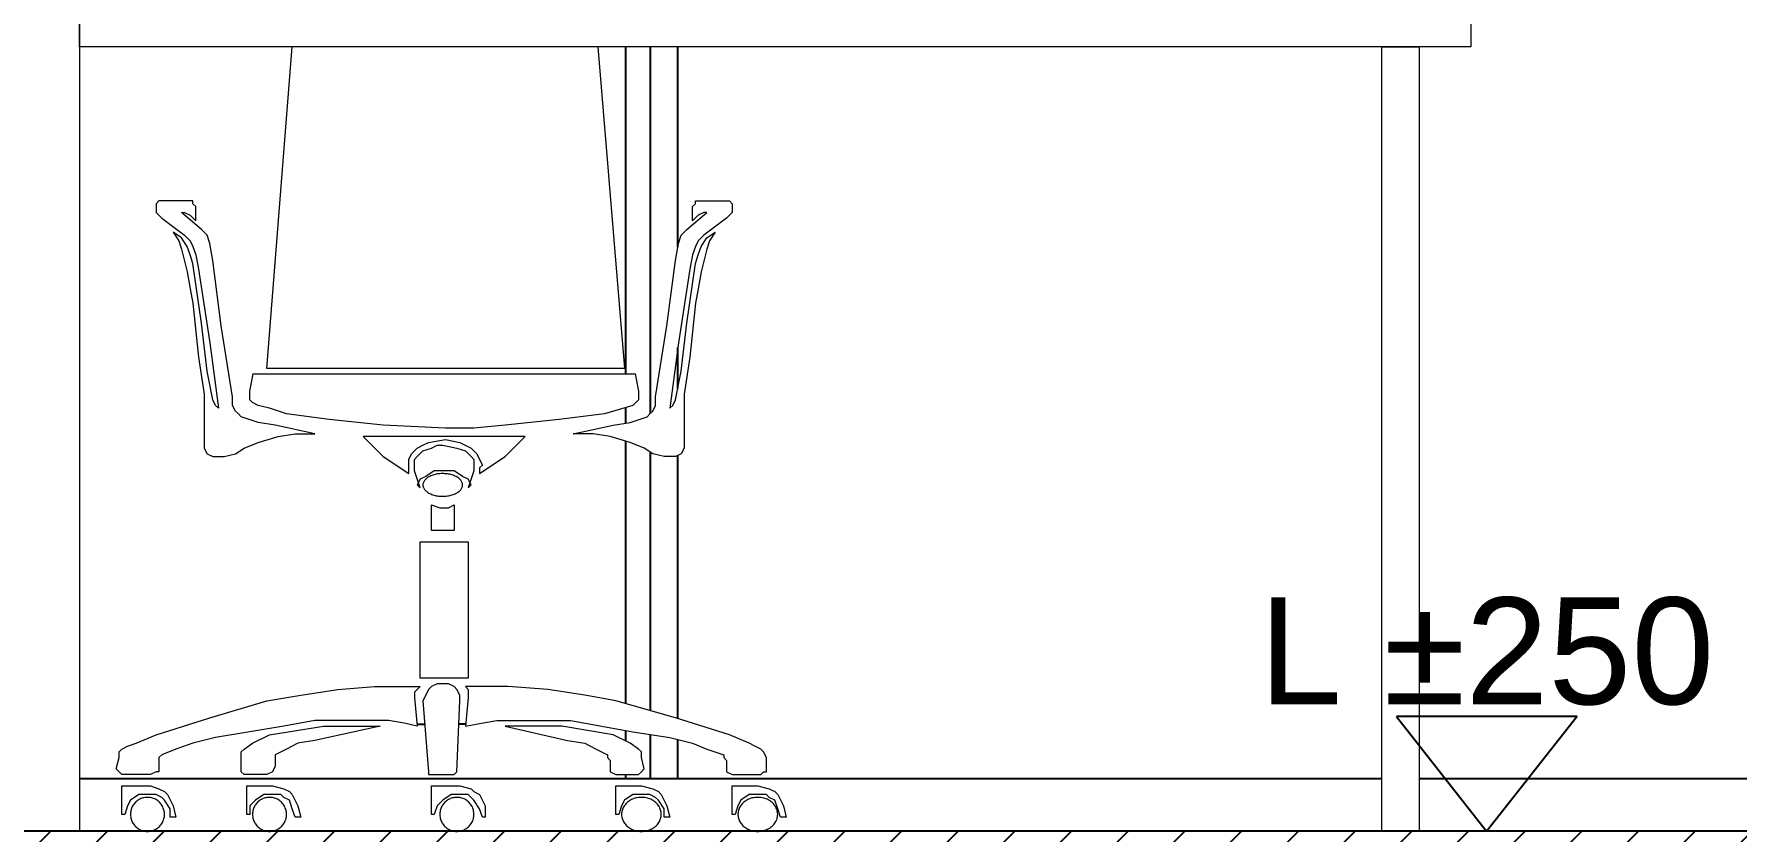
# Model space of a CAD drawing. Header units: inches. Extents: x 688 to 2880, y 906 to 1934.
# Drawn here: x 2140.4 to 2299.6, y 1331.9 to 1406.5 of the extents above; entities that cross this region are included whole.
import ezdxf

# ---------------------------------------------------------------- set-up
doc = ezdxf.new("R2010")
doc.units = ezdxf.units.IN
doc.header["$MEASUREMENT"] = 0
for name, color, linetype, lineweight in [('ARREDI', 8, 'Continuous', 18), ('CAMPITURE', 7, 'Continuous', 25), ('INFISSI', 130, 'Continuous', 13), ('NUMERAZIONE', 30, 'Continuous', 25), ('STRUTTURA', 7, 'Continuous', 35)]:
    doc.layers.add(name, color=color, linetype=linetype, lineweight=lineweight)
doc.styles.get("Standard").update_dxf_attribs({"font": 'Arial.ttf'})

msp = doc.modelspace()

# ---------------------------------------------------------------- hatches: boundary and pattern name
at = {"layer": 'CAMPITURE'}
h = msp.add_hatch(dxfattribs=at)
h.set_pattern_fill('ANSI31', color=0, scale=30)
h.set_pattern_definition([(45, (-1832.2036, -2403.4926), (-2.6516504, 2.6516504), [])])
h.paths.add_polyline_path([(2719.2, 1331.95), (2399.8, 1331.95), (2162.49, 1332), (2162.07, 1331.97), (2161.98, 1332.02), (2151.22, 1332.02), (2150.75, 1331.95), (2150.61, 1332.02), (2144.62, 1332.02), (2144.62, 1331.95), (2099.85, 1331.95), (2099.8, 1331.95), (2099.8, 1316.02), (2399.8, 1316.02), (2719.2, 1315.95)])
h.paths.add_polyline_path([(2406.33, 1316.02), (2399.99, 1316.04), (2398.79, 1316.02), (2398.79, 1083.95), (2406.29, 1083.95)])

# ---------------------------------------------------------------- linework, layer by layer
at = {"layer": 'ARREDI'}
for p, q in [((2144.62, 1467.73), (2144.62, 1331.95)), ((2144.62, 1405.33), (2144.62, 1407.99)), ((2274.75, 1407.99), (2274.75, 1405.33)), ((2274.75, 1405.33), (2144.62, 1405.33))]:
    msp.add_line(p, q, dxfattribs=at)
at = {"layer": 'ARREDI', "lineweight": 0}
for p, q in [((2162.14, 1375.27), (2164.51, 1405.33)), ((2193.12, 1405.33), (2195.59, 1375.27)), ((2152.05, 1390.94), (2151.79, 1390.67)), ((2151.79, 1390.67), (2151.79, 1390.41)), ((2151.79, 1390.41), (2151.79, 1389.87)), ((2152.32, 1390.94), (2152.05, 1390.94)), ((2154.71, 1390.94), (2152.32, 1390.94)), ((2155.24, 1390.94), (2154.71, 1390.94)), ((2155.24, 1390.67), (2155.24, 1390.94)), ((2155.5, 1390.41), (2155.24, 1390.67)), ((2155.5, 1389.08), (2155.5, 1390.41)), ((2201.96, 1390.41), (2202.23, 1390.67)), ((2201.96, 1389.08), (2201.96, 1390.41)), ((2202.23, 1390.67), (2202.23, 1390.94)), ((2202.23, 1390.94), (2202.76, 1390.94)), ((2202.76, 1390.94), (2205.15, 1390.94)), ((2205.15, 1390.94), (2205.42, 1390.94)), ((2205.42, 1390.94), (2205.68, 1390.67)), ((2205.68, 1390.67), (2205.68, 1390.41)), ((2205.68, 1390.41), (2205.68, 1389.87)), ((2151.79, 1389.87), (2152.32, 1389.34)), ((2152.32, 1389.34), (2154.44, 1387.75)), ((2156.03, 1388.28), (2154.18, 1389.87)), ((2154.18, 1389.87), (2154.44, 1389.87)), ((2154.44, 1389.87), (2154.97, 1389.61)), ((2154.97, 1389.61), (2155.5, 1389.08)), ((2201.43, 1388.28), (2203.29, 1389.87)), ((2202.49, 1389.61), (2201.96, 1389.08)), ((2203.03, 1389.87), (2202.49, 1389.61)), ((2203.29, 1389.87), (2203.03, 1389.87)), ((2205.15, 1389.34), (2203.03, 1387.75)), ((2205.68, 1389.87), (2205.15, 1389.34)), ((2154.18, 1387.48), (2153.38, 1388.02)), ((2153.38, 1388.02), (2153.91, 1387.22)), ((2153.91, 1387.22), (2154.18, 1386.42)), ((2154.71, 1386.69), (2154.18, 1387.48)), ((2154.44, 1387.75), (2154.97, 1387.22)), ((2154.97, 1387.22), (2155.24, 1386.69)), ((2156.57, 1387.75), (2156.03, 1388.28)), ((2156.83, 1386.95), (2156.57, 1387.75)), ((2200.64, 1386.95), (2200.9, 1387.75)), ((2200.9, 1387.75), (2201.43, 1388.28)), ((2202.49, 1387.22), (2202.23, 1386.69)), ((2203.03, 1387.75), (2202.49, 1387.22)), ((2202.76, 1386.69), (2203.29, 1387.48)), ((2203.29, 1387.48), (2204.09, 1388.02)), ((2203.56, 1387.22), (2203.29, 1386.42)), ((2204.09, 1388.02), (2203.56, 1387.22)), ((2154.18, 1386.42), (2154.71, 1384.3)), ((2154.97, 1385.89), (2154.71, 1386.69)), ((2155.24, 1385.1), (2154.97, 1385.89)), ((2155.24, 1386.69), (2155.5, 1385.89)), ((2155.5, 1385.89), (2155.77, 1384.56)), ((2157.1, 1385.36), (2156.83, 1386.95)), ((2200.37, 1385.36), (2200.64, 1386.95)), ((2201.96, 1385.89), (2201.7, 1384.56)), ((2202.23, 1386.69), (2201.96, 1385.89)), ((2202.23, 1385.1), (2202.49, 1385.89)), ((2202.49, 1385.89), (2202.76, 1386.69)), ((2203.29, 1386.42), (2202.76, 1384.3)), ((2154.71, 1384.3), (2154.97, 1382.71)), ((2156.03, 1379.52), (2155.24, 1385.1)), ((2155.77, 1384.56), (2156.83, 1377.66)), ((2157.89, 1379.25), (2157.1, 1385.36)), ((2199.57, 1379.25), (2200.37, 1385.36)), ((2201.7, 1384.56), (2200.64, 1377.66)), ((2201.43, 1379.52), (2202.23, 1385.1)), ((2202.76, 1384.3), (2202.49, 1382.71)), ((2154.97, 1382.71), (2155.24, 1381.38)), ((2202.49, 1382.71), (2202.23, 1381.38)), ((2155.24, 1381.38), (2155.77, 1376.33)), ((2202.23, 1381.38), (2201.7, 1376.33)), ((2156.57, 1375.01), (2156.03, 1379.52)), ((2158.95, 1372.62), (2157.89, 1379.25)), ((2198.51, 1372.62), (2199.57, 1379.25)), ((2200.9, 1375.01), (2201.43, 1379.52)), ((2156.83, 1377.66), (2157.63, 1371.56)), ((2200.64, 1377.66), (2199.84, 1371.56)), ((2155.77, 1376.33), (2156.3, 1372.88)), ((2201.7, 1376.33), (2201.17, 1372.88)), ((2157.1, 1372.35), (2156.57, 1375.01)), ((2160.55, 1373.15), (2160.87, 1374.77)), ((2160.81, 1374.77), (2178.87, 1374.77)), ((2195.59, 1375.27), (2162.14, 1375.27)), ((2162.14, 1375.27), (2162.14, 1375.27)), ((2178.87, 1374.77), (2196.65, 1374.77)), ((2196.6, 1374.77), (2196.92, 1373.15)), ((2200.37, 1372.35), (2200.9, 1375.01)), ((2156.3, 1372.88), (2156.3, 1371.29)), ((2160.55, 1372.35), (2160.55, 1373.15)), ((2196.92, 1373.15), (2196.92, 1372.35)), ((2201.17, 1372.88), (2201.17, 1371.29)), ((2156.3, 1371.29), (2156.3, 1370.49)), ((2157.36, 1371.82), (2157.1, 1372.35)), ((2157.63, 1371.56), (2157.36, 1371.82)), ((2158.95, 1371.82), (2158.95, 1372.62)), ((2159.22, 1371.29), (2158.95, 1371.82)), ((2159.49, 1371.02), (2159.22, 1371.29)), ((2160.81, 1372.09), (2160.55, 1372.35)), ((2161.34, 1371.82), (2160.81, 1372.09)), ((2162.41, 1371.56), (2161.34, 1371.82)), ((2164, 1371.02), (2162.41, 1371.56)), ((2196.39, 1371.82), (2193.73, 1371.02)), ((2196.65, 1372.09), (2196.39, 1371.82)), ((2196.92, 1372.35), (2196.65, 1372.09)), ((2197.98, 1371.02), (2198.25, 1371.29)), ((2198.25, 1371.29), (2198.51, 1371.82)), ((2198.51, 1371.82), (2198.51, 1372.62)), ((2199.84, 1371.56), (2200.11, 1371.82)), ((2200.11, 1371.82), (2200.37, 1372.35)), ((2201.17, 1371.29), (2201.17, 1370.49)), ((2156.3, 1370.49), (2156.3, 1368.9)), ((2159.75, 1370.76), (2159.49, 1371.02)), ((2161.34, 1370.23), (2159.75, 1370.76)), ((2159.75, 1370.76), (2159.75, 1370.76)), ((2162.94, 1369.96), (2161.34, 1370.23)), ((2166.65, 1369.17), (2162.94, 1369.96)), ((2167.98, 1370.49), (2164, 1371.02)), ((2173.03, 1369.96), (2167.98, 1370.49)), ((2178.87, 1369.7), (2173.03, 1369.96)), ((2181.52, 1369.7), (2178.87, 1369.7)), ((2178.87, 1369.7), (2178.87, 1369.7)), ((2184.44, 1369.96), (2181.52, 1369.7)), ((2189.49, 1370.49), (2184.44, 1369.96)), ((2193.73, 1371.02), (2189.49, 1370.49)), ((2190.81, 1369.17), (2194.53, 1369.96)), ((2194.53, 1369.96), (2196.12, 1370.23)), ((2196.12, 1370.23), (2197.72, 1370.76)), ((2197.72, 1370.76), (2197.98, 1371.02)), ((2197.72, 1370.76), (2197.72, 1370.76)), ((2201.17, 1370.49), (2201.17, 1368.9)), ((2156.3, 1368.9), (2156.3, 1368.37)), ((2156.3, 1368.37), (2156.3, 1367.84)), ((2160.02, 1367.84), (2161.34, 1368.37)), ((2161.34, 1368.37), (2163.2, 1368.9)), ((2163.2, 1368.9), (2164.8, 1369.17)), ((2164.8, 1369.17), (2166.65, 1369.17)), ((2178.87, 1368.9), (2171.17, 1368.9)), ((2171.17, 1368.9), (2173.03, 1367.04)), ((2176.21, 1367.84), (2176.74, 1368.1)), ((2176.74, 1368.1), (2177.27, 1368.37)), ((2177.27, 1368.37), (2178.87, 1368.64)), ((2177.54, 1367.84), (2178.07, 1368.1)), ((2178.07, 1368.1), (2178.6, 1368.1)), ((2178.6, 1368.1), (2179.93, 1367.84)), ((2181.52, 1368.9), (2178.87, 1368.9)), ((2178.87, 1368.64), (2180.19, 1368.37)), ((2178.87, 1368.64), (2178.87, 1368.64)), ((2180.19, 1368.37), (2181.26, 1367.84)), ((2186.3, 1368.9), (2181.52, 1368.9)), ((2184.44, 1367.04), (2186.3, 1368.9)), ((2192.67, 1369.17), (2190.81, 1369.17)), ((2194.26, 1368.9), (2192.67, 1369.17)), ((2196.12, 1368.37), (2194.26, 1368.9)), ((2197.45, 1367.84), (2196.12, 1368.37)), ((2201.17, 1368.9), (2201.17, 1368.37)), ((2201.17, 1368.37), (2201.17, 1367.84)), ((2156.3, 1367.84), (2156.57, 1367.31)), ((2156.57, 1367.31), (2157.1, 1367.04)), ((2157.1, 1367.04), (2158.16, 1367.04)), ((2158.16, 1367.04), (2159.22, 1367.31)), ((2159.22, 1367.31), (2160.02, 1367.84)), ((2173.03, 1367.04), (2175.42, 1365.45)), ((2175.42, 1366.78), (2175.68, 1367.31)), ((2175.42, 1366.25), (2175.42, 1366.78)), ((2175.68, 1367.31), (2175.95, 1367.57)), ((2175.95, 1367.57), (2176.21, 1367.84)), ((2175.95, 1366.78), (2176.21, 1367.04)), ((2175.95, 1365.98), (2175.95, 1366.78)), ((2176.21, 1367.04), (2176.74, 1367.57)), ((2176.74, 1367.57), (2177.54, 1367.84)), ((2179.93, 1367.84), (2180.72, 1367.57)), ((2180.72, 1367.57), (2181.26, 1367.04)), ((2181.26, 1367.84), (2181.52, 1367.57)), ((2181.26, 1367.04), (2181.52, 1366.78)), ((2181.52, 1367.57), (2181.79, 1367.31)), ((2181.52, 1366.78), (2181.52, 1365.98)), ((2181.79, 1367.31), (2182.05, 1366.78)), ((2182.05, 1365.45), (2184.44, 1367.04)), ((2182.05, 1366.78), (2182.32, 1366.25)), ((2198.25, 1367.31), (2197.45, 1367.84)), ((2199.31, 1367.04), (2198.25, 1367.31)), ((2200.37, 1367.04), (2199.31, 1367.04)), ((2200.9, 1367.31), (2200.37, 1367.04)), ((2201.17, 1367.84), (2200.9, 1367.31)), ((2175.42, 1365.98), (2175.42, 1366.25)), ((2175.42, 1365.45), (2175.42, 1365.98)), ((2175.95, 1365.72), (2175.95, 1365.98)), ((2176.48, 1364.12), (2175.95, 1365.72)), ((2176.48, 1364.92), (2176.21, 1364.39)), ((2177.01, 1365.18), (2176.48, 1364.92)), ((2176.95, 1364.87), (2176.9, 1364.81)), ((2177.01, 1364.93), (2176.95, 1364.87)), ((2177.8, 1365.72), (2177.01, 1365.18)), ((2177.07, 1364.99), (2177.01, 1364.93)), ((2177.14, 1365.04), (2177.07, 1364.99)), ((2177.22, 1365.1), (2177.14, 1365.04)), ((2177.3, 1365.14), (2177.22, 1365.1)), ((2177.38, 1365.19), (2177.3, 1365.14)), ((2177.48, 1365.23), (2177.38, 1365.19)), ((2177.57, 1365.27), (2177.48, 1365.23)), ((2177.67, 1365.31), (2177.57, 1365.27)), ((2177.78, 1365.34), (2177.67, 1365.31)), ((2177.88, 1365.37), (2177.78, 1365.34)), ((2178.6, 1365.72), (2177.8, 1365.72)), ((2177.99, 1365.39), (2177.88, 1365.37)), ((2178.11, 1365.41), (2177.99, 1365.39)), ((2178.22, 1365.43), (2178.11, 1365.41)), ((2178.34, 1365.44), (2178.22, 1365.43)), ((2178.45, 1365.45), (2178.34, 1365.44)), ((2178.57, 1365.45), (2178.45, 1365.45)), ((2178.69, 1365.45), (2178.57, 1365.45)), ((2179.66, 1365.72), (2178.6, 1365.72)), ((2178.81, 1365.44), (2178.69, 1365.45)), ((2178.92, 1365.43), (2178.81, 1365.44)), ((2179.04, 1365.42), (2178.92, 1365.43)), ((2179.15, 1365.4), (2179.04, 1365.42)), ((2179.26, 1365.38), (2179.15, 1365.4)), ((2179.37, 1365.35), (2179.26, 1365.38)), ((2179.48, 1365.32), (2179.37, 1365.35)), ((2179.58, 1365.29), (2179.48, 1365.32)), ((2179.68, 1365.25), (2179.58, 1365.29)), ((2180.46, 1365.18), (2179.66, 1365.72)), ((2179.77, 1365.21), (2179.68, 1365.25)), ((2179.86, 1365.17), (2179.77, 1365.21)), ((2179.95, 1365.12), (2179.86, 1365.17)), ((2180.02, 1365.07), (2179.95, 1365.12)), ((2180.1, 1365.02), (2180.02, 1365.07)), ((2180.16, 1364.96), (2180.1, 1365.02)), ((2180.22, 1364.9), (2180.16, 1364.96)), ((2180.28, 1364.84), (2180.22, 1364.9)), ((2180.99, 1364.92), (2180.46, 1365.18)), ((2181.52, 1365.72), (2180.99, 1364.12)), ((2181.26, 1364.39), (2180.99, 1364.92)), ((2181.52, 1365.98), (2181.52, 1365.72)), ((2182.32, 1366.25), (2182.05, 1365.98)), ((2182.05, 1365.98), (2182.05, 1365.45)), ((2176.21, 1364.39), (2176.48, 1364.12)), ((2176.75, 1364.49), (2176.74, 1364.42)), ((2176.74, 1364.42), (2176.74, 1364.35)), ((2176.74, 1364.35), (2176.75, 1364.29)), ((2176.77, 1364.56), (2176.75, 1364.49)), ((2176.75, 1364.29), (2176.77, 1364.22)), ((2176.79, 1364.62), (2176.77, 1364.56)), ((2176.77, 1364.22), (2176.79, 1364.15)), ((2176.82, 1364.69), (2176.79, 1364.62)), ((2176.79, 1364.15), (2176.82, 1364.09)), ((2176.85, 1364.75), (2176.82, 1364.69)), ((2176.82, 1364.09), (2176.85, 1364.02)), ((2176.9, 1364.81), (2176.85, 1364.75)), ((2176.85, 1364.02), (2176.9, 1363.96)), ((2176.9, 1363.96), (2176.95, 1363.9)), ((2176.95, 1363.9), (2177.01, 1363.84)), ((2177.01, 1363.84), (2177.07, 1363.79)), ((2177.07, 1363.79), (2177.14, 1363.73)), ((2177.14, 1363.73), (2177.22, 1363.68)), ((2177.22, 1363.68), (2177.3, 1363.63)), ((2177.3, 1363.63), (2177.38, 1363.59)), ((2177.38, 1363.59), (2177.48, 1363.54)), ((2177.48, 1363.54), (2177.57, 1363.5)), ((2177.57, 1363.5), (2177.67, 1363.47)), ((2177.67, 1363.47), (2177.78, 1363.44)), ((2177.78, 1363.44), (2177.88, 1363.41)), ((2177.88, 1363.41), (2177.99, 1363.38)), ((2177.99, 1363.38), (2178.11, 1363.36)), ((2178.11, 1363.36), (2178.22, 1363.35)), ((2178.22, 1363.35), (2178.34, 1363.34)), ((2178.34, 1363.34), (2178.45, 1363.33)), ((2178.45, 1363.33), (2178.57, 1363.33)), ((2178.57, 1363.33), (2178.69, 1363.33)), ((2178.69, 1363.33), (2178.81, 1363.33)), ((2178.81, 1363.33), (2178.92, 1363.34)), ((2178.92, 1363.34), (2179.04, 1363.36)), ((2179.04, 1363.36), (2179.15, 1363.37)), ((2179.15, 1363.37), (2179.26, 1363.4)), ((2179.26, 1363.4), (2179.37, 1363.42)), ((2179.37, 1363.42), (2179.48, 1363.45)), ((2179.48, 1363.45), (2179.58, 1363.49)), ((2179.58, 1363.49), (2179.68, 1363.52)), ((2179.68, 1363.52), (2179.77, 1363.56)), ((2179.77, 1363.56), (2179.86, 1363.61)), ((2179.86, 1363.61), (2179.95, 1363.65)), ((2179.95, 1363.65), (2180.02, 1363.7)), ((2180.02, 1363.7), (2180.1, 1363.76)), ((2180.1, 1363.76), (2180.16, 1363.81)), ((2180.16, 1363.81), (2180.22, 1363.87)), ((2180.22, 1363.87), (2180.28, 1363.93)), ((2180.33, 1364.78), (2180.28, 1364.84)), ((2180.28, 1363.93), (2180.33, 1363.99)), ((2180.37, 1364.72), (2180.33, 1364.78)), ((2180.33, 1363.99), (2180.37, 1364.06)), ((2180.4, 1364.65), (2180.37, 1364.72)), ((2180.37, 1364.06), (2180.4, 1364.12)), ((2180.43, 1364.59), (2180.4, 1364.65)), ((2180.4, 1364.12), (2180.43, 1364.19)), ((2180.44, 1364.52), (2180.43, 1364.59)), ((2180.43, 1364.19), (2180.44, 1364.25)), ((2180.46, 1364.45), (2180.44, 1364.52)), ((2180.44, 1364.25), (2180.46, 1364.32)), ((2180.46, 1364.39), (2180.46, 1364.45)), ((2180.46, 1364.32), (2180.46, 1364.39)), ((2180.99, 1364.12), (2181.26, 1364.39)), ((2180.99, 1364.12), (2180.99, 1364.12)), ((2177.54, 1362.53), (2178.34, 1362.26)), ((2177.54, 1360.14), (2177.54, 1362.53)), ((2177.54, 1362.53), (2177.54, 1362.53)), ((2178.34, 1362.26), (2179.13, 1362.26)), ((2179.13, 1362.26), (2179.66, 1362.53)), ((2179.66, 1362.53), (2179.66, 1360.14)), ((2179.66, 1360.14), (2177.54, 1360.14)), ((2176.48, 1346.33), (2176.48, 1359.08)), ((2176.48, 1359.08), (2180.99, 1359.08)), ((2180.99, 1359.08), (2180.99, 1346.33)), ((2180.99, 1346.33), (2176.48, 1346.33)), ((2178.07, 1345.8), (2177.54, 1345.54)), ((2178.6, 1345.8), (2178.07, 1345.8)), ((2179.13, 1345.8), (2178.6, 1345.8)), ((2178.6, 1345.8), (2178.6, 1345.8)), ((2179.66, 1345.54), (2179.13, 1345.8)), ((2156.83, 1342.62), (2162.14, 1344.21)), ((2162.14, 1344.21), (2165.33, 1344.74)), ((2165.33, 1344.74), (2168.78, 1345.27)), ((2168.78, 1345.27), (2172.23, 1345.54)), ((2172.23, 1345.54), (2176.48, 1345.54)), ((2176.21, 1345.27), (2175.95, 1345.01)), ((2175.95, 1345.01), (2175.95, 1344.48)), ((2175.95, 1344.48), (2176.21, 1341.82)), ((2176.48, 1345.54), (2176.21, 1345.27)), ((2177.01, 1344.74), (2176.74, 1344.21)), ((2176.74, 1344.21), (2177.27, 1337.57)), ((2177.27, 1345.27), (2177.01, 1344.74)), ((2177.54, 1345.54), (2177.27, 1345.27)), ((2179.93, 1345.27), (2179.66, 1345.54)), ((2180.19, 1344.74), (2179.93, 1345.27)), ((2179.93, 1337.57), (2180.19, 1344.21)), ((2180.19, 1344.21), (2180.19, 1344.74)), ((2184.71, 1345.54), (2180.72, 1345.54)), ((2180.72, 1345.54), (2180.99, 1345.27)), ((2180.99, 1344.48), (2180.72, 1341.82)), ((2180.99, 1345.27), (2180.99, 1345.01)), ((2180.99, 1345.01), (2180.99, 1344.48)), ((2188.42, 1345.27), (2184.71, 1345.54)), ((2191.88, 1344.74), (2188.42, 1345.27)), ((2194.8, 1344.21), (2191.88, 1344.74)), ((2200.37, 1342.62), (2194.8, 1344.21)), ((2151.79, 1341.02), (2156.83, 1342.62)), ((2205.42, 1341.02), (2200.37, 1342.62)), ((2149.93, 1340.23), (2151.79, 1341.02)), ((2160.55, 1341.29), (2157.36, 1340.76)), ((2163.73, 1341.82), (2160.55, 1341.29)), ((2160.81, 1340.23), (2162.41, 1341.02)), ((2162.41, 1341.02), (2167.45, 1341.82)), ((2166.65, 1342.35), (2163.73, 1341.82)), ((2169.31, 1342.35), (2166.65, 1342.35)), ((2172.76, 1341.82), (2166.65, 1340.49)), ((2167.45, 1341.82), (2170.11, 1341.82)), ((2171.7, 1342.35), (2169.31, 1342.35)), ((2170.11, 1341.82), (2172.76, 1341.82)), ((2173.56, 1342.35), (2171.7, 1342.35)), ((2172.76, 1341.82), (2172.76, 1341.82)), ((2175.15, 1342.09), (2173.56, 1342.35)), ((2176.21, 1341.82), (2175.15, 1342.09)), ((2176.21, 1341.82), (2176.21, 1341.82)), ((2180.72, 1341.82), (2182.05, 1342.09)), ((2180.72, 1341.82), (2180.72, 1341.82)), ((2182.05, 1342.09), (2183.65, 1342.35)), ((2183.65, 1342.35), (2185.5, 1342.35)), ((2184.44, 1341.82), (2190.28, 1340.49)), ((2186.83, 1341.82), (2184.44, 1341.82)), ((2184.44, 1341.82), (2184.44, 1341.82)), ((2185.5, 1342.35), (2187.89, 1342.35)), ((2189.75, 1341.82), (2186.83, 1341.82)), ((2187.89, 1342.35), (2190.55, 1342.35)), ((2194.53, 1341.02), (2189.75, 1341.82)), ((2190.55, 1342.35), (2193.47, 1341.82)), ((2193.47, 1341.82), (2196.39, 1341.29)), ((2196.12, 1340.23), (2194.53, 1341.02)), ((2196.39, 1341.29), (2199.84, 1340.76)), ((2207.27, 1340.23), (2205.42, 1341.02)), ((2148.34, 1339.43), (2148.6, 1339.7)), ((2148.34, 1338.9), (2148.34, 1339.43)), ((2148.6, 1339.7), (2149.13, 1339.96)), ((2149.13, 1339.96), (2149.93, 1340.23)), ((2153.65, 1339.7), (2152.32, 1339.17)), ((2155.24, 1340.23), (2153.65, 1339.7)), ((2157.36, 1340.76), (2155.24, 1340.23)), ((2159.75, 1339.43), (2160.02, 1339.7)), ((2159.75, 1338.9), (2159.75, 1339.43)), ((2160.02, 1339.7), (2160.81, 1340.23)), ((2164, 1339.7), (2162.94, 1339.17)), ((2165.06, 1340.23), (2164, 1339.7)), ((2166.65, 1340.49), (2165.06, 1340.23)), ((2190.28, 1340.49), (2191.88, 1340.23)), ((2191.88, 1340.23), (2192.94, 1339.7)), ((2192.94, 1339.7), (2194, 1339.17)), ((2196.92, 1339.7), (2196.12, 1340.23)), ((2197.18, 1339.43), (2196.92, 1339.7)), ((2197.18, 1338.9), (2197.18, 1339.43)), ((2199.84, 1340.76), (2201.96, 1340.23)), ((2201.96, 1340.23), (2203.29, 1339.7)), ((2203.29, 1339.7), (2204.88, 1339.17)), ((2207.8, 1339.96), (2207.27, 1340.23)), ((2208.34, 1339.7), (2207.8, 1339.96)), ((2208.6, 1339.43), (2208.34, 1339.7)), ((2208.87, 1338.9), (2208.6, 1339.43)), ((2148.07, 1337.84), (2148.34, 1338.9)), ((2148.34, 1337.57), (2148.07, 1337.84)), ((2152.32, 1339.17), (2152.05, 1338.9)), ((2152.05, 1338.9), (2152.05, 1338.64)), ((2152.05, 1338.64), (2152.05, 1338.1)), ((2152.05, 1338.1), (2152.05, 1337.57)), ((2159.75, 1337.84), (2159.75, 1338.9)), ((2159.75, 1337.57), (2159.75, 1337.84)), ((2162.94, 1338.1), (2162.67, 1337.57)), ((2162.94, 1339.17), (2162.94, 1338.9)), ((2162.94, 1338.9), (2162.94, 1338.64)), ((2162.94, 1338.64), (2162.94, 1338.1)), ((2194, 1339.17), (2194, 1338.9)), ((2194, 1338.9), (2194.26, 1338.64)), ((2194.26, 1338.64), (2194.26, 1338.1)), ((2194.26, 1338.1), (2194.26, 1337.57)), ((2197.45, 1337.84), (2197.18, 1338.9)), ((2197.18, 1337.57), (2197.45, 1337.84)), ((2204.88, 1339.17), (2204.88, 1338.9)), ((2204.88, 1338.9), (2205.15, 1338.64)), ((2205.15, 1338.64), (2205.15, 1338.1)), ((2205.15, 1338.1), (2205.15, 1337.57)), ((2208.87, 1337.84), (2208.87, 1338.9)), ((2208.87, 1337.57), (2208.87, 1337.84)), ((2148.6, 1337.31), (2148.34, 1337.57)), ((2148.87, 1337.31), (2148.6, 1337.31)), ((2148.6, 1333.59), (2148.6, 1336.25)), ((2148.6, 1336.25), (2151.26, 1336.25)), ((2151.26, 1337.31), (2148.87, 1337.31)), ((2151.79, 1337.57), (2151.26, 1337.31)), ((2151.26, 1336.25), (2152.05, 1335.98)), ((2152.05, 1337.57), (2151.79, 1337.57)), ((2160.02, 1337.31), (2159.75, 1337.57)), ((2160.28, 1337.31), (2160.02, 1337.31)), ((2162.14, 1337.31), (2160.28, 1337.31)), ((2160.28, 1333.59), (2160.28, 1336.25)), ((2160.28, 1336.25), (2162.67, 1336.25)), ((2162.67, 1337.57), (2162.14, 1337.31)), ((2162.67, 1336.25), (2163.73, 1335.98)), ((2177.27, 1337.57), (2177.27, 1337.31)), ((2177.27, 1337.31), (2177.54, 1337.31)), ((2177.54, 1337.31), (2178.6, 1337.31)), ((2177.54, 1333.59), (2177.54, 1336.25)), ((2177.54, 1336.25), (2180.19, 1336.25)), ((2178.6, 1337.31), (2179.66, 1337.31)), ((2179.66, 1337.31), (2179.93, 1337.57)), ((2180.19, 1336.25), (2181.26, 1335.98)), ((2194.26, 1337.57), (2194.8, 1337.31)), ((2194.8, 1337.31), (2196.65, 1337.31)), ((2194.8, 1333.59), (2194.8, 1336.25)), ((2194.8, 1336.25), (2197.18, 1336.25)), ((2196.65, 1337.31), (2196.92, 1337.31)), ((2196.92, 1337.31), (2197.18, 1337.57)), ((2197.18, 1336.25), (2198.25, 1335.98)), ((2205.15, 1337.57), (2205.68, 1337.31)), ((2205.68, 1337.31), (2208.07, 1337.31)), ((2205.68, 1333.59), (2205.68, 1336.25)), ((2205.68, 1336.25), (2208.07, 1336.25)), ((2208.07, 1337.31), (2208.34, 1337.31)), ((2208.07, 1336.25), (2209.13, 1335.98)), ((2208.34, 1337.31), (2208.6, 1337.57)), ((2208.6, 1337.57), (2208.87, 1337.57)), ((2149.4, 1334.92), (2149.13, 1334.39)), ((2150.19, 1335.45), (2149.4, 1334.92)), ((2149.8, 1334.65), (2149.74, 1334.58)), ((2149.87, 1334.73), (2149.8, 1334.65)), ((2149.95, 1334.79), (2149.87, 1334.73)), ((2150.03, 1334.86), (2149.95, 1334.79)), ((2150.11, 1334.92), (2150.03, 1334.86)), ((2150.19, 1334.97), (2150.11, 1334.92)), ((2150.99, 1335.45), (2150.19, 1335.45)), ((2150.28, 1335.02), (2150.19, 1334.97)), ((2150.37, 1335.06), (2150.28, 1335.02)), ((2150.47, 1335.1), (2150.37, 1335.06)), ((2150.57, 1335.13), (2150.47, 1335.1)), ((2150.66, 1335.15), (2150.57, 1335.13)), ((2150.76, 1335.17), (2150.66, 1335.15)), ((2150.86, 1335.18), (2150.76, 1335.17)), ((2150.96, 1335.18), (2150.86, 1335.18)), ((2151.07, 1335.18), (2150.96, 1335.18)), ((2151.52, 1335.45), (2150.99, 1335.45)), ((2151.17, 1335.17), (2151.07, 1335.18)), ((2151.27, 1335.16), (2151.17, 1335.17)), ((2151.37, 1335.14), (2151.27, 1335.16)), ((2151.46, 1335.11), (2151.37, 1335.14)), ((2151.56, 1335.08), (2151.46, 1335.11)), ((2151.79, 1335.45), (2151.52, 1335.45)), ((2151.65, 1335.04), (2151.56, 1335.08)), ((2151.74, 1335), (2151.65, 1335.04)), ((2151.83, 1334.94), (2151.74, 1335)), ((2152.32, 1335.18), (2151.79, 1335.45)), ((2151.91, 1334.89), (2151.83, 1334.94)), ((2151.99, 1334.83), (2151.91, 1334.89)), ((2152.07, 1334.76), (2151.99, 1334.83)), ((2152.05, 1335.98), (2152.58, 1335.72)), ((2152.14, 1334.69), (2152.07, 1334.76)), ((2152.21, 1334.62), (2152.14, 1334.69)), ((2152.27, 1334.54), (2152.21, 1334.62)), ((2152.58, 1334.92), (2152.32, 1335.18)), ((2152.58, 1335.72), (2152.85, 1335.45)), ((2153.11, 1334.12), (2152.58, 1334.92)), ((2152.85, 1335.45), (2153.38, 1334.39)), ((2161.08, 1334.92), (2160.55, 1334.39)), ((2161.88, 1335.45), (2161.08, 1334.92)), ((2161.22, 1334.65), (2161.15, 1334.58)), ((2161.29, 1334.73), (2161.22, 1334.65)), ((2161.36, 1334.79), (2161.29, 1334.73)), ((2161.44, 1334.86), (2161.36, 1334.79)), ((2161.52, 1334.92), (2161.44, 1334.86)), ((2161.61, 1334.97), (2161.52, 1334.92)), ((2161.7, 1335.02), (2161.61, 1334.97)), ((2161.79, 1335.06), (2161.7, 1335.02)), ((2161.89, 1335.1), (2161.79, 1335.06)), ((2162.67, 1335.45), (2161.88, 1335.45)), ((2161.98, 1335.13), (2161.89, 1335.1)), ((2162.08, 1335.15), (2161.98, 1335.13)), ((2162.18, 1335.17), (2162.08, 1335.15)), ((2162.28, 1335.18), (2162.18, 1335.17)), ((2162.38, 1335.18), (2162.28, 1335.18)), ((2162.48, 1335.18), (2162.38, 1335.18)), ((2162.58, 1335.17), (2162.48, 1335.18)), ((2162.68, 1335.16), (2162.58, 1335.17)), ((2163.2, 1335.45), (2162.67, 1335.45)), ((2162.78, 1335.14), (2162.68, 1335.16)), ((2162.88, 1335.11), (2162.78, 1335.14)), ((2162.97, 1335.08), (2162.88, 1335.11)), ((2163.07, 1335.04), (2162.97, 1335.08)), ((2163.16, 1335), (2163.07, 1335.04)), ((2163.25, 1334.94), (2163.16, 1335)), ((2163.47, 1335.45), (2163.2, 1335.45)), ((2163.33, 1334.89), (2163.25, 1334.94)), ((2163.41, 1334.83), (2163.33, 1334.89)), ((2163.49, 1334.76), (2163.41, 1334.83)), ((2163.73, 1335.18), (2163.47, 1335.45)), ((2163.56, 1334.69), (2163.49, 1334.76)), ((2163.63, 1334.62), (2163.56, 1334.69)), ((2163.69, 1334.54), (2163.63, 1334.62)), ((2163.73, 1335.98), (2164.26, 1335.72)), ((2164.26, 1334.92), (2163.73, 1335.18)), ((2164.26, 1335.72), (2164.53, 1335.45)), ((2164.53, 1334.12), (2164.26, 1334.92)), ((2164.53, 1335.45), (2165.06, 1334.39)), ((2178.6, 1334.92), (2178.07, 1334.39)), ((2179.4, 1335.45), (2178.6, 1334.92)), ((2178.74, 1334.65), (2178.68, 1334.58)), ((2178.81, 1334.73), (2178.74, 1334.65)), ((2178.89, 1334.79), (2178.81, 1334.73)), ((2178.96, 1334.86), (2178.89, 1334.79)), ((2179.05, 1334.92), (2178.96, 1334.86)), ((2179.13, 1334.97), (2179.05, 1334.92)), ((2179.22, 1335.02), (2179.13, 1334.97)), ((2179.31, 1335.06), (2179.22, 1335.02)), ((2179.41, 1335.1), (2179.31, 1335.06)), ((2180.19, 1335.45), (2179.4, 1335.45)), ((2179.5, 1335.13), (2179.41, 1335.1)), ((2179.6, 1335.15), (2179.5, 1335.13)), ((2179.7, 1335.17), (2179.6, 1335.15)), ((2179.8, 1335.18), (2179.7, 1335.17)), ((2179.9, 1335.18), (2179.8, 1335.18)), ((2180, 1335.18), (2179.9, 1335.18)), ((2180.1, 1335.17), (2180, 1335.18)), ((2180.2, 1335.16), (2180.1, 1335.17)), ((2180.46, 1335.45), (2180.19, 1335.45)), ((2180.3, 1335.14), (2180.2, 1335.16)), ((2180.4, 1335.11), (2180.3, 1335.14)), ((2180.5, 1335.08), (2180.4, 1335.11)), ((2180.99, 1335.45), (2180.46, 1335.45)), ((2180.59, 1335.04), (2180.5, 1335.08)), ((2180.68, 1335), (2180.59, 1335.04)), ((2180.77, 1334.94), (2180.68, 1335)), ((2180.85, 1334.89), (2180.77, 1334.94)), ((2180.93, 1334.83), (2180.85, 1334.89)), ((2181.01, 1334.76), (2180.93, 1334.83)), ((2181.26, 1335.18), (2180.99, 1335.45)), ((2181.08, 1334.69), (2181.01, 1334.76)), ((2181.15, 1334.62), (2181.08, 1334.69)), ((2181.21, 1334.54), (2181.15, 1334.62)), ((2181.26, 1335.98), (2181.52, 1335.72)), ((2181.52, 1334.92), (2181.26, 1335.18)), ((2181.52, 1335.72), (2182.05, 1335.45)), ((2182.05, 1334.12), (2181.52, 1334.92)), ((2182.05, 1335.45), (2182.58, 1334.39)), ((2195.59, 1334.92), (2195.33, 1334.39)), ((2196.39, 1335.45), (2195.59, 1334.92)), ((2195.8, 1334.65), (2195.72, 1334.58)), ((2195.88, 1334.73), (2195.8, 1334.65)), ((2195.97, 1334.79), (2195.88, 1334.73)), ((2196.06, 1334.86), (2195.97, 1334.79)), ((2196.16, 1334.92), (2196.06, 1334.86)), ((2196.26, 1334.97), (2196.16, 1334.92)), ((2196.36, 1335.02), (2196.26, 1334.97)), ((2196.47, 1335.06), (2196.36, 1335.02)), ((2197.18, 1335.45), (2196.39, 1335.45)), ((2196.58, 1335.1), (2196.47, 1335.06)), ((2196.69, 1335.13), (2196.58, 1335.1)), ((2196.8, 1335.15), (2196.69, 1335.13)), ((2196.92, 1335.17), (2196.8, 1335.15)), ((2197.04, 1335.18), (2196.92, 1335.17)), ((2197.16, 1335.18), (2197.04, 1335.18)), ((2197.27, 1335.18), (2197.16, 1335.18)), ((2197.72, 1335.45), (2197.18, 1335.45)), ((2197.39, 1335.17), (2197.27, 1335.18)), ((2197.51, 1335.16), (2197.39, 1335.17)), ((2197.62, 1335.14), (2197.51, 1335.16)), ((2197.74, 1335.11), (2197.62, 1335.14)), ((2197.98, 1335.45), (2197.72, 1335.45)), ((2197.85, 1335.08), (2197.74, 1335.11)), ((2197.96, 1335.04), (2197.85, 1335.08)), ((2198.06, 1335), (2197.96, 1335.04)), ((2198.51, 1335.18), (2197.98, 1335.45)), ((2198.16, 1334.94), (2198.06, 1335)), ((2198.26, 1334.89), (2198.16, 1334.94)), ((2198.25, 1335.98), (2198.78, 1335.72)), ((2198.36, 1334.83), (2198.26, 1334.89)), ((2198.45, 1334.76), (2198.36, 1334.83)), ((2198.53, 1334.69), (2198.45, 1334.76)), ((2198.78, 1334.92), (2198.51, 1335.18)), ((2198.61, 1334.62), (2198.53, 1334.69)), ((2198.68, 1334.54), (2198.61, 1334.62)), ((2198.78, 1335.72), (2199.04, 1335.45)), ((2199.31, 1334.12), (2198.78, 1334.92)), ((2199.04, 1335.45), (2199.57, 1334.39)), ((2206.48, 1334.92), (2206.21, 1334.39)), ((2207.27, 1335.45), (2206.48, 1334.92)), ((2206.68, 1334.65), (2206.61, 1334.58)), ((2206.77, 1334.73), (2206.68, 1334.65)), ((2206.85, 1334.79), (2206.77, 1334.73)), ((2206.94, 1334.86), (2206.85, 1334.79)), ((2207.04, 1334.92), (2206.94, 1334.86)), ((2207.14, 1334.97), (2207.04, 1334.92)), ((2207.24, 1335.02), (2207.14, 1334.97)), ((2207.35, 1335.06), (2207.24, 1335.02)), ((2208.07, 1335.45), (2207.27, 1335.45)), ((2207.46, 1335.1), (2207.35, 1335.06)), ((2207.57, 1335.13), (2207.46, 1335.1)), ((2207.69, 1335.15), (2207.57, 1335.13)), ((2207.81, 1335.17), (2207.69, 1335.15)), ((2207.92, 1335.18), (2207.81, 1335.17)), ((2208.04, 1335.18), (2207.92, 1335.18)), ((2208.16, 1335.18), (2208.04, 1335.18)), ((2208.6, 1335.45), (2208.07, 1335.45)), ((2208.28, 1335.17), (2208.16, 1335.18)), ((2208.39, 1335.16), (2208.28, 1335.17)), ((2208.51, 1335.14), (2208.39, 1335.16)), ((2208.62, 1335.11), (2208.51, 1335.14)), ((2208.87, 1335.45), (2208.6, 1335.45)), ((2208.73, 1335.08), (2208.62, 1335.11)), ((2208.84, 1335.04), (2208.73, 1335.08)), ((2208.95, 1335), (2208.84, 1335.04)), ((2209.13, 1335.18), (2208.87, 1335.45)), ((2209.05, 1334.94), (2208.95, 1335)), ((2209.15, 1334.89), (2209.05, 1334.94)), ((2209.13, 1335.98), (2209.66, 1335.72)), ((2209.66, 1334.92), (2209.13, 1335.18)), ((2209.24, 1334.83), (2209.15, 1334.89)), ((2209.33, 1334.76), (2209.24, 1334.83)), ((2209.41, 1334.69), (2209.33, 1334.76)), ((2209.49, 1334.62), (2209.41, 1334.69)), ((2209.57, 1334.54), (2209.49, 1334.62)), ((2209.66, 1335.72), (2209.93, 1335.45)), ((2209.93, 1334.12), (2209.66, 1334.92)), ((2209.93, 1335.45), (2210.46, 1334.39)), ((2148.87, 1333.59), (2148.6, 1333.59)), ((2149.13, 1334.39), (2148.87, 1333.59)), ((2149.42, 1333.84), (2149.4, 1333.74)), ((2149.4, 1333.74), (2149.4, 1333.64)), ((2149.4, 1333.64), (2149.4, 1333.54)), ((2149.4, 1333.54), (2149.4, 1333.44)), ((2149.4, 1333.44), (2149.42, 1333.34)), ((2149.44, 1333.94), (2149.42, 1333.84)), ((2149.42, 1333.34), (2149.44, 1333.24)), ((2149.46, 1334.04), (2149.44, 1333.94)), ((2149.44, 1333.24), (2149.46, 1333.14)), ((2149.49, 1334.14), (2149.46, 1334.04)), ((2149.46, 1333.14), (2149.49, 1333.05)), ((2149.53, 1334.23), (2149.49, 1334.14)), ((2149.49, 1333.05), (2149.53, 1332.95)), ((2149.57, 1334.32), (2149.53, 1334.23)), ((2149.62, 1334.41), (2149.57, 1334.32)), ((2149.68, 1334.49), (2149.62, 1334.41)), ((2149.74, 1334.58), (2149.68, 1334.49)), ((2152.33, 1334.45), (2152.27, 1334.54)), ((2152.38, 1334.37), (2152.33, 1334.45)), ((2152.43, 1334.28), (2152.38, 1334.37)), ((2152.47, 1334.18), (2152.43, 1334.28)), ((2152.43, 1332.91), (2152.47, 1333)), ((2152.5, 1334.09), (2152.47, 1334.18)), ((2152.47, 1333), (2152.5, 1333.09)), ((2152.53, 1333.99), (2152.5, 1334.09)), ((2152.5, 1333.09), (2152.53, 1333.19)), ((2152.55, 1333.89), (2152.53, 1333.99)), ((2152.53, 1333.19), (2152.55, 1333.29)), ((2152.57, 1333.79), (2152.55, 1333.89)), ((2152.55, 1333.29), (2152.57, 1333.39)), ((2152.58, 1333.69), (2152.57, 1333.79)), ((2152.57, 1333.39), (2152.58, 1333.49)), ((2152.58, 1333.59), (2152.58, 1333.69)), ((2152.58, 1333.49), (2152.58, 1333.59)), ((2153.11, 1333.33), (2153.11, 1334.12)), ((2153.65, 1333.33), (2153.11, 1333.33)), ((2153.38, 1334.39), (2153.65, 1333.33)), ((2153.65, 1333.33), (2153.65, 1333.33)), ((2160.55, 1333.59), (2160.28, 1333.59)), ((2160.55, 1334.39), (2160.55, 1333.59)), ((2160.82, 1333.74), (2160.81, 1333.64)), ((2160.81, 1333.64), (2160.81, 1333.54)), ((2160.81, 1333.54), (2160.82, 1333.44)), ((2160.83, 1333.84), (2160.82, 1333.74)), ((2160.82, 1333.44), (2160.83, 1333.34)), ((2160.85, 1333.94), (2160.83, 1333.84)), ((2160.83, 1333.34), (2160.85, 1333.24)), ((2160.88, 1334.04), (2160.85, 1333.94)), ((2160.85, 1333.24), (2160.88, 1333.14)), ((2160.91, 1334.14), (2160.88, 1334.04)), ((2160.88, 1333.14), (2160.91, 1333.05)), ((2160.95, 1334.23), (2160.91, 1334.14)), ((2160.91, 1333.05), (2160.95, 1332.95)), ((2160.99, 1334.32), (2160.95, 1334.23)), ((2161.04, 1334.41), (2160.99, 1334.32)), ((2161.09, 1334.49), (2161.04, 1334.41)), ((2161.15, 1334.58), (2161.09, 1334.49)), ((2163.75, 1334.45), (2163.69, 1334.54)), ((2163.8, 1334.37), (2163.75, 1334.45)), ((2163.84, 1334.28), (2163.8, 1334.37)), ((2163.88, 1334.18), (2163.84, 1334.28)), ((2163.84, 1332.91), (2163.88, 1333)), ((2163.92, 1334.09), (2163.88, 1334.18)), ((2163.88, 1333), (2163.92, 1333.09)), ((2163.95, 1333.99), (2163.92, 1334.09)), ((2163.92, 1333.09), (2163.95, 1333.19)), ((2163.97, 1333.89), (2163.95, 1333.99)), ((2163.95, 1333.19), (2163.97, 1333.29)), ((2163.99, 1333.79), (2163.97, 1333.89)), ((2163.97, 1333.29), (2163.99, 1333.39)), ((2164, 1333.69), (2163.99, 1333.79)), ((2163.99, 1333.39), (2164, 1333.49)), ((2164, 1333.59), (2164, 1333.69)), ((2164, 1333.49), (2164, 1333.59)), ((2164.8, 1333.33), (2164.53, 1334.12)), ((2165.33, 1333.33), (2164.8, 1333.33)), ((2165.06, 1334.39), (2165.33, 1333.33)), ((2165.33, 1333.33), (2165.33, 1333.33)), ((2177.8, 1333.59), (2177.54, 1333.59)), ((2178.07, 1334.39), (2177.8, 1333.59)), ((2178.36, 1333.84), (2178.34, 1333.74)), ((2178.34, 1333.74), (2178.34, 1333.64)), ((2178.34, 1333.64), (2178.34, 1333.54)), ((2178.34, 1333.54), (2178.34, 1333.44)), ((2178.34, 1333.44), (2178.36, 1333.34)), ((2178.37, 1333.94), (2178.36, 1333.84)), ((2178.36, 1333.34), (2178.37, 1333.24)), ((2178.4, 1334.04), (2178.37, 1333.94)), ((2178.37, 1333.24), (2178.4, 1333.14)), ((2178.43, 1334.14), (2178.4, 1334.04)), ((2178.4, 1333.14), (2178.43, 1333.05)), ((2178.47, 1334.23), (2178.43, 1334.14)), ((2178.43, 1333.05), (2178.47, 1332.95)), ((2178.51, 1334.32), (2178.47, 1334.23)), ((2178.56, 1334.41), (2178.51, 1334.32)), ((2178.62, 1334.49), (2178.56, 1334.41)), ((2178.68, 1334.58), (2178.62, 1334.49)), ((2181.27, 1334.45), (2181.21, 1334.54)), ((2181.32, 1334.37), (2181.27, 1334.45)), ((2181.37, 1334.28), (2181.32, 1334.37)), ((2181.41, 1334.18), (2181.37, 1334.28)), ((2181.37, 1332.91), (2181.41, 1333)), ((2181.44, 1334.09), (2181.41, 1334.18)), ((2181.41, 1333), (2181.44, 1333.09)), ((2181.47, 1333.99), (2181.44, 1334.09)), ((2181.44, 1333.09), (2181.47, 1333.19)), ((2181.49, 1333.89), (2181.47, 1333.99)), ((2181.47, 1333.19), (2181.49, 1333.29)), ((2181.51, 1333.79), (2181.49, 1333.89)), ((2181.49, 1333.29), (2181.51, 1333.39)), ((2181.52, 1333.69), (2181.51, 1333.79)), ((2181.51, 1333.39), (2181.52, 1333.49)), ((2181.52, 1333.59), (2181.52, 1333.69)), ((2181.52, 1333.49), (2181.52, 1333.59)), ((2182.32, 1333.33), (2182.05, 1334.12)), ((2182.58, 1333.33), (2182.32, 1333.33)), ((2182.58, 1334.39), (2182.58, 1333.33)), ((2182.58, 1333.33), (2182.58, 1333.33)), ((2195.06, 1333.59), (2194.8, 1333.59)), ((2195.33, 1334.39), (2195.06, 1333.59)), ((2195.35, 1333.84), (2195.33, 1333.74)), ((2195.33, 1333.74), (2195.33, 1333.64)), ((2195.33, 1333.64), (2195.33, 1333.54)), ((2195.33, 1333.54), (2195.33, 1333.44)), ((2195.33, 1333.44), (2195.35, 1333.34)), ((2195.37, 1333.94), (2195.35, 1333.84)), ((2195.35, 1333.34), (2195.37, 1333.24)), ((2195.4, 1334.04), (2195.37, 1333.94)), ((2195.37, 1333.24), (2195.4, 1333.14)), ((2195.44, 1334.14), (2195.4, 1334.04)), ((2195.4, 1333.14), (2195.44, 1333.05)), ((2195.48, 1334.23), (2195.44, 1334.14)), ((2195.44, 1333.05), (2195.48, 1332.95)), ((2195.53, 1334.32), (2195.48, 1334.23)), ((2195.59, 1334.41), (2195.53, 1334.32)), ((2195.65, 1334.49), (2195.59, 1334.41)), ((2195.72, 1334.58), (2195.65, 1334.49)), ((2198.75, 1334.45), (2198.68, 1334.54)), ((2198.81, 1334.37), (2198.75, 1334.45)), ((2198.86, 1334.28), (2198.81, 1334.37)), ((2198.91, 1334.18), (2198.86, 1334.28)), ((2198.86, 1332.91), (2198.91, 1333)), ((2198.95, 1334.09), (2198.91, 1334.18)), ((2198.91, 1333), (2198.95, 1333.09)), ((2198.98, 1333.99), (2198.95, 1334.09)), ((2198.95, 1333.09), (2198.98, 1333.19)), ((2199.01, 1333.89), (2198.98, 1333.99)), ((2198.98, 1333.19), (2199.01, 1333.29)), ((2199.03, 1333.79), (2199.01, 1333.89)), ((2199.01, 1333.29), (2199.03, 1333.39)), ((2199.04, 1333.69), (2199.03, 1333.79)), ((2199.03, 1333.39), (2199.04, 1333.49)), ((2199.04, 1333.59), (2199.04, 1333.69)), ((2199.04, 1333.49), (2199.04, 1333.59)), ((2199.31, 1333.33), (2199.31, 1334.12)), ((2199.84, 1333.33), (2199.31, 1333.33)), ((2199.57, 1334.39), (2199.84, 1333.33)), ((2199.84, 1333.33), (2199.84, 1333.33)), ((2205.95, 1333.59), (2205.68, 1333.59)), ((2206.21, 1334.39), (2205.95, 1333.59)), ((2206.22, 1333.74), (2206.21, 1333.64)), ((2206.21, 1333.64), (2206.21, 1333.54)), ((2206.21, 1333.54), (2206.22, 1333.44)), ((2206.23, 1333.84), (2206.22, 1333.74)), ((2206.22, 1333.44), (2206.23, 1333.34)), ((2206.26, 1333.94), (2206.23, 1333.84)), ((2206.23, 1333.34), (2206.26, 1333.24)), ((2206.29, 1334.04), (2206.26, 1333.94)), ((2206.26, 1333.24), (2206.29, 1333.14)), ((2206.32, 1334.14), (2206.29, 1334.04)), ((2206.29, 1333.14), (2206.32, 1333.05)), ((2206.37, 1334.23), (2206.32, 1334.14)), ((2206.32, 1333.05), (2206.37, 1332.95)), ((2206.42, 1334.32), (2206.37, 1334.23)), ((2206.48, 1334.41), (2206.42, 1334.32)), ((2206.54, 1334.49), (2206.48, 1334.41)), ((2206.61, 1334.58), (2206.54, 1334.49)), ((2209.63, 1334.45), (2209.57, 1334.54)), ((2209.69, 1334.37), (2209.63, 1334.45)), ((2209.75, 1334.28), (2209.69, 1334.37)), ((2209.8, 1334.18), (2209.75, 1334.28)), ((2209.75, 1332.91), (2209.8, 1333)), ((2209.84, 1334.09), (2209.8, 1334.18)), ((2209.8, 1333), (2209.84, 1333.09)), ((2209.87, 1333.99), (2209.84, 1334.09)), ((2209.84, 1333.09), (2209.87, 1333.19)), ((2209.89, 1333.89), (2209.87, 1333.99)), ((2209.87, 1333.19), (2209.89, 1333.29)), ((2209.91, 1333.79), (2209.89, 1333.89)), ((2209.89, 1333.29), (2209.91, 1333.39)), ((2209.92, 1333.69), (2209.91, 1333.79)), ((2209.91, 1333.39), (2209.92, 1333.49)), ((2209.93, 1333.59), (2209.92, 1333.69)), ((2209.92, 1333.49), (2209.93, 1333.59)), ((2210.19, 1333.33), (2209.93, 1334.12)), ((2210.72, 1333.33), (2210.19, 1333.33)), ((2210.46, 1334.39), (2210.72, 1333.33)), ((2210.72, 1333.33), (2210.72, 1333.33)), ((2149.53, 1332.95), (2149.57, 1332.86)), ((2149.57, 1332.86), (2149.62, 1332.77)), ((2149.62, 1332.77), (2149.68, 1332.69)), ((2149.68, 1332.69), (2149.74, 1332.61)), ((2149.74, 1332.61), (2149.8, 1332.53)), ((2149.8, 1332.53), (2149.87, 1332.46)), ((2149.87, 1332.46), (2149.95, 1332.39)), ((2149.95, 1332.39), (2150.03, 1332.32)), ((2150.03, 1332.32), (2150.11, 1332.26)), ((2150.11, 1332.26), (2150.19, 1332.21)), ((2150.19, 1332.21), (2150.28, 1332.16)), ((2150.28, 1332.16), (2150.37, 1332.12)), ((2150.37, 1332.12), (2150.47, 1332.09)), ((2150.47, 1332.09), (2150.57, 1332.06)), ((2150.57, 1332.06), (2150.66, 1332.03)), ((2150.66, 1332.03), (2150.76, 1332.01)), ((2150.76, 1332.01), (2150.86, 1332)), ((2150.86, 1332), (2150.96, 1332)), ((2150.96, 1332), (2151.07, 1332)), ((2151.07, 1332), (2151.17, 1332.01)), ((2151.17, 1332.01), (2151.27, 1332.02)), ((2151.27, 1332.02), (2151.37, 1332.04)), ((2151.37, 1332.04), (2151.46, 1332.07)), ((2151.46, 1332.07), (2151.56, 1332.1)), ((2151.56, 1332.1), (2151.65, 1332.14)), ((2151.65, 1332.14), (2151.74, 1332.19)), ((2151.74, 1332.19), (2151.83, 1332.24)), ((2151.83, 1332.24), (2151.91, 1332.29)), ((2151.91, 1332.29), (2151.99, 1332.35)), ((2151.99, 1332.35), (2152.07, 1332.42)), ((2152.07, 1332.42), (2152.14, 1332.49)), ((2152.14, 1332.49), (2152.21, 1332.57)), ((2152.21, 1332.57), (2152.27, 1332.65)), ((2152.27, 1332.65), (2152.33, 1332.73)), ((2152.33, 1332.73), (2152.38, 1332.82)), ((2152.38, 1332.82), (2152.43, 1332.91)), ((2160.95, 1332.95), (2160.99, 1332.86)), ((2160.99, 1332.86), (2161.04, 1332.77)), ((2161.04, 1332.77), (2161.09, 1332.69)), ((2161.09, 1332.69), (2161.15, 1332.61)), ((2161.15, 1332.61), (2161.22, 1332.53)), ((2161.22, 1332.53), (2161.29, 1332.46)), ((2161.29, 1332.46), (2161.36, 1332.39)), ((2161.36, 1332.39), (2161.44, 1332.32)), ((2161.44, 1332.32), (2161.52, 1332.26)), ((2161.52, 1332.26), (2161.61, 1332.21)), ((2161.61, 1332.21), (2161.7, 1332.16)), ((2161.7, 1332.16), (2161.79, 1332.12)), ((2161.79, 1332.12), (2161.89, 1332.09)), ((2161.89, 1332.09), (2161.98, 1332.06)), ((2161.98, 1332.06), (2162.08, 1332.03)), ((2162.08, 1332.03), (2162.18, 1332.01)), ((2162.18, 1332.01), (2162.28, 1332)), ((2162.28, 1332), (2162.38, 1332)), ((2162.38, 1332), (2162.48, 1332)), ((2162.48, 1332), (2162.58, 1332.01)), ((2162.58, 1332.01), (2162.68, 1332.02)), ((2162.68, 1332.02), (2162.78, 1332.04)), ((2162.78, 1332.04), (2162.88, 1332.07)), ((2162.88, 1332.07), (2162.97, 1332.1)), ((2162.97, 1332.1), (2163.07, 1332.14)), ((2163.07, 1332.14), (2163.16, 1332.19)), ((2163.16, 1332.19), (2163.25, 1332.24)), ((2163.25, 1332.24), (2163.33, 1332.29)), ((2163.33, 1332.29), (2163.41, 1332.35)), ((2163.41, 1332.35), (2163.49, 1332.42)), ((2163.49, 1332.42), (2163.56, 1332.49)), ((2163.56, 1332.49), (2163.63, 1332.57)), ((2163.63, 1332.57), (2163.69, 1332.65)), ((2163.69, 1332.65), (2163.75, 1332.73)), ((2163.75, 1332.73), (2163.8, 1332.82)), ((2163.8, 1332.82), (2163.84, 1332.91)), ((2178.47, 1332.95), (2178.51, 1332.86)), ((2178.51, 1332.86), (2178.56, 1332.77)), ((2178.56, 1332.77), (2178.62, 1332.69)), ((2178.62, 1332.69), (2178.68, 1332.61)), ((2178.68, 1332.61), (2178.74, 1332.53)), ((2178.74, 1332.53), (2178.81, 1332.46)), ((2178.81, 1332.46), (2178.89, 1332.39)), ((2178.89, 1332.39), (2178.96, 1332.32)), ((2178.96, 1332.32), (2179.05, 1332.26)), ((2179.05, 1332.26), (2179.13, 1332.21)), ((2179.13, 1332.21), (2179.22, 1332.16)), ((2179.22, 1332.16), (2179.31, 1332.12)), ((2179.31, 1332.12), (2179.41, 1332.09)), ((2179.41, 1332.09), (2179.5, 1332.06)), ((2179.5, 1332.06), (2179.6, 1332.03)), ((2179.6, 1332.03), (2179.7, 1332.01)), ((2179.7, 1332.01), (2179.8, 1332)), ((2179.8, 1332), (2179.9, 1332)), ((2179.9, 1332), (2180, 1332)), ((2180, 1332), (2180.1, 1332.01)), ((2180.1, 1332.01), (2180.2, 1332.02)), ((2180.2, 1332.02), (2180.3, 1332.04)), ((2180.3, 1332.04), (2180.4, 1332.07)), ((2180.4, 1332.07), (2180.5, 1332.1)), ((2180.5, 1332.1), (2180.59, 1332.14)), ((2180.59, 1332.14), (2180.68, 1332.19)), ((2180.68, 1332.19), (2180.77, 1332.24)), ((2180.77, 1332.24), (2180.85, 1332.29)), ((2180.85, 1332.29), (2180.93, 1332.35)), ((2180.93, 1332.35), (2181.01, 1332.42)), ((2181.01, 1332.42), (2181.08, 1332.49)), ((2181.08, 1332.49), (2181.15, 1332.57)), ((2181.15, 1332.57), (2181.21, 1332.65)), ((2181.21, 1332.65), (2181.27, 1332.73)), ((2181.27, 1332.73), (2181.32, 1332.82)), ((2181.32, 1332.82), (2181.37, 1332.91)), ((2195.48, 1332.95), (2195.53, 1332.86)), ((2195.53, 1332.86), (2195.59, 1332.77)), ((2195.59, 1332.77), (2195.65, 1332.69)), ((2195.65, 1332.69), (2195.72, 1332.61)), ((2195.72, 1332.61), (2195.8, 1332.53)), ((2195.8, 1332.53), (2195.88, 1332.46)), ((2195.88, 1332.46), (2195.97, 1332.39)), ((2195.97, 1332.39), (2196.06, 1332.32)), ((2196.06, 1332.32), (2196.16, 1332.26)), ((2196.16, 1332.26), (2196.26, 1332.21)), ((2196.26, 1332.21), (2196.36, 1332.16)), ((2196.36, 1332.16), (2196.47, 1332.12)), ((2196.47, 1332.12), (2196.58, 1332.09)), ((2196.58, 1332.09), (2196.69, 1332.06)), ((2196.69, 1332.06), (2196.8, 1332.03)), ((2196.8, 1332.03), (2196.92, 1332.01)), ((2196.92, 1332.01), (2197.04, 1332)), ((2197.04, 1332), (2197.16, 1332)), ((2197.16, 1332), (2197.27, 1332)), ((2197.27, 1332), (2197.39, 1332.01)), ((2197.39, 1332.01), (2197.51, 1332.02)), ((2197.51, 1332.02), (2197.62, 1332.04)), ((2197.62, 1332.04), (2197.74, 1332.07)), ((2197.74, 1332.07), (2197.85, 1332.1)), ((2197.85, 1332.1), (2197.96, 1332.14)), ((2197.96, 1332.14), (2198.06, 1332.19)), ((2198.06, 1332.19), (2198.16, 1332.24)), ((2198.16, 1332.24), (2198.26, 1332.29)), ((2198.26, 1332.29), (2198.36, 1332.35)), ((2198.36, 1332.35), (2198.45, 1332.42)), ((2198.45, 1332.42), (2198.53, 1332.49)), ((2198.53, 1332.49), (2198.61, 1332.57)), ((2198.61, 1332.57), (2198.68, 1332.65)), ((2198.68, 1332.65), (2198.75, 1332.73)), ((2198.75, 1332.73), (2198.81, 1332.82)), ((2198.81, 1332.82), (2198.86, 1332.91)), ((2206.37, 1332.95), (2206.42, 1332.86)), ((2206.42, 1332.86), (2206.48, 1332.77)), ((2206.48, 1332.77), (2206.54, 1332.69)), ((2206.54, 1332.69), (2206.61, 1332.61)), ((2206.61, 1332.61), (2206.68, 1332.53)), ((2206.68, 1332.53), (2206.77, 1332.46)), ((2206.77, 1332.46), (2206.85, 1332.39)), ((2206.85, 1332.39), (2206.94, 1332.32)), ((2206.94, 1332.32), (2207.04, 1332.26)), ((2207.04, 1332.26), (2207.14, 1332.21)), ((2207.14, 1332.21), (2207.24, 1332.16)), ((2207.24, 1332.16), (2207.35, 1332.12)), ((2207.35, 1332.12), (2207.46, 1332.09)), ((2207.46, 1332.09), (2207.57, 1332.06)), ((2207.57, 1332.06), (2207.69, 1332.03)), ((2207.69, 1332.03), (2207.81, 1332.01)), ((2207.81, 1332.01), (2207.92, 1332)), ((2207.92, 1332), (2208.04, 1332)), ((2208.04, 1332), (2208.16, 1332)), ((2208.16, 1332), (2208.28, 1332.01)), ((2208.28, 1332.01), (2208.39, 1332.02)), ((2208.39, 1332.02), (2208.51, 1332.04)), ((2208.51, 1332.04), (2208.62, 1332.07)), ((2208.62, 1332.07), (2208.73, 1332.1)), ((2208.73, 1332.1), (2208.84, 1332.14)), ((2208.84, 1332.14), (2208.95, 1332.19)), ((2208.95, 1332.19), (2209.05, 1332.24)), ((2209.05, 1332.24), (2209.15, 1332.29)), ((2209.15, 1332.29), (2209.24, 1332.35)), ((2209.24, 1332.35), (2209.33, 1332.42)), ((2209.33, 1332.42), (2209.41, 1332.49)), ((2209.41, 1332.49), (2209.49, 1332.57)), ((2209.49, 1332.57), (2209.57, 1332.65)), ((2209.57, 1332.65), (2209.63, 1332.73)), ((2209.63, 1332.73), (2209.69, 1332.82)), ((2209.69, 1332.82), (2209.75, 1332.91))]:
    msp.add_line(p, q, dxfattribs=at)
at = {"layer": 'ARREDI', "lineweight": -2}
for p, q in [((2200.58, 1373.4), (2200.58, 1377.24)), ((2195.73, 1370.16), (2195.73, 1371.62)), ((2176.92, 1341.99), (2176.2, 1341.98)), ((2180.74, 1342.02), (2180.11, 1342.02))]:
    msp.add_line(p, q, dxfattribs=at)
at = {"layer": 'ARREDI'}
msp.add_lwpolyline([(2266.43, 1405.33), (2269.92, 1405.33), (2269.92, 1332.02), (2266.43, 1332.02)], close=True, dxfattribs=at)
at = {"layer": 'INFISSI', "color": 4, "lineweight": -2}
for p, q in [((2195.73, 1374.77), (2195.73, 1405.33)), ((2195.73, 1393.2), (2195.73, 1405.33)), ((2198.03, 1371.07), (2198.03, 1405.33)), ((2198.03, 1393.2), (2198.03, 1405.33)), ((2200.58, 1386.62), (2200.58, 1405.33)), ((2200.58, 1393.2), (2200.58, 1405.33)), ((2195.73, 1343.94), (2195.73, 1368.48)), ((2198.03, 1343.29), (2198.03, 1367.45)), ((2200.58, 1342.55), (2200.58, 1367.15)), ((2195.73, 1340.43), (2195.73, 1341.41)), ((2198.03, 1336.99), (2198.03, 1341.04)), ((2200.58, 1336.99), (2200.58, 1340.57)), ((2144.62, 1336.94), (2266.43, 1336.94)), ((2195.73, 1336.99), (2195.73, 1337.31)), ((2269.92, 1336.94), (2352.73, 1336.94))]:
    msp.add_line(p, q, dxfattribs=at)
at = {"layer": 'NUMERAZIONE'}
msp.add_lwpolyline([(2267.79, 1342.74), (2276.23, 1332.01), (2284.68, 1342.74)], close=True, dxfattribs=at)
at = {"layer": 'STRUTTURA', "lineweight": -2}
msp.add_line((2397.79, 1332.02), (2099.8, 1332.02), dxfattribs=at)

# ---------------------------------------------------------------- texts
at = {"layer": 'NUMERAZIONE'}
msp.add_text('L ±250', height=9.989, dxfattribs=at).set_placement((2254.95, 1343.88))

doc.saveas('drawing.dxf')
